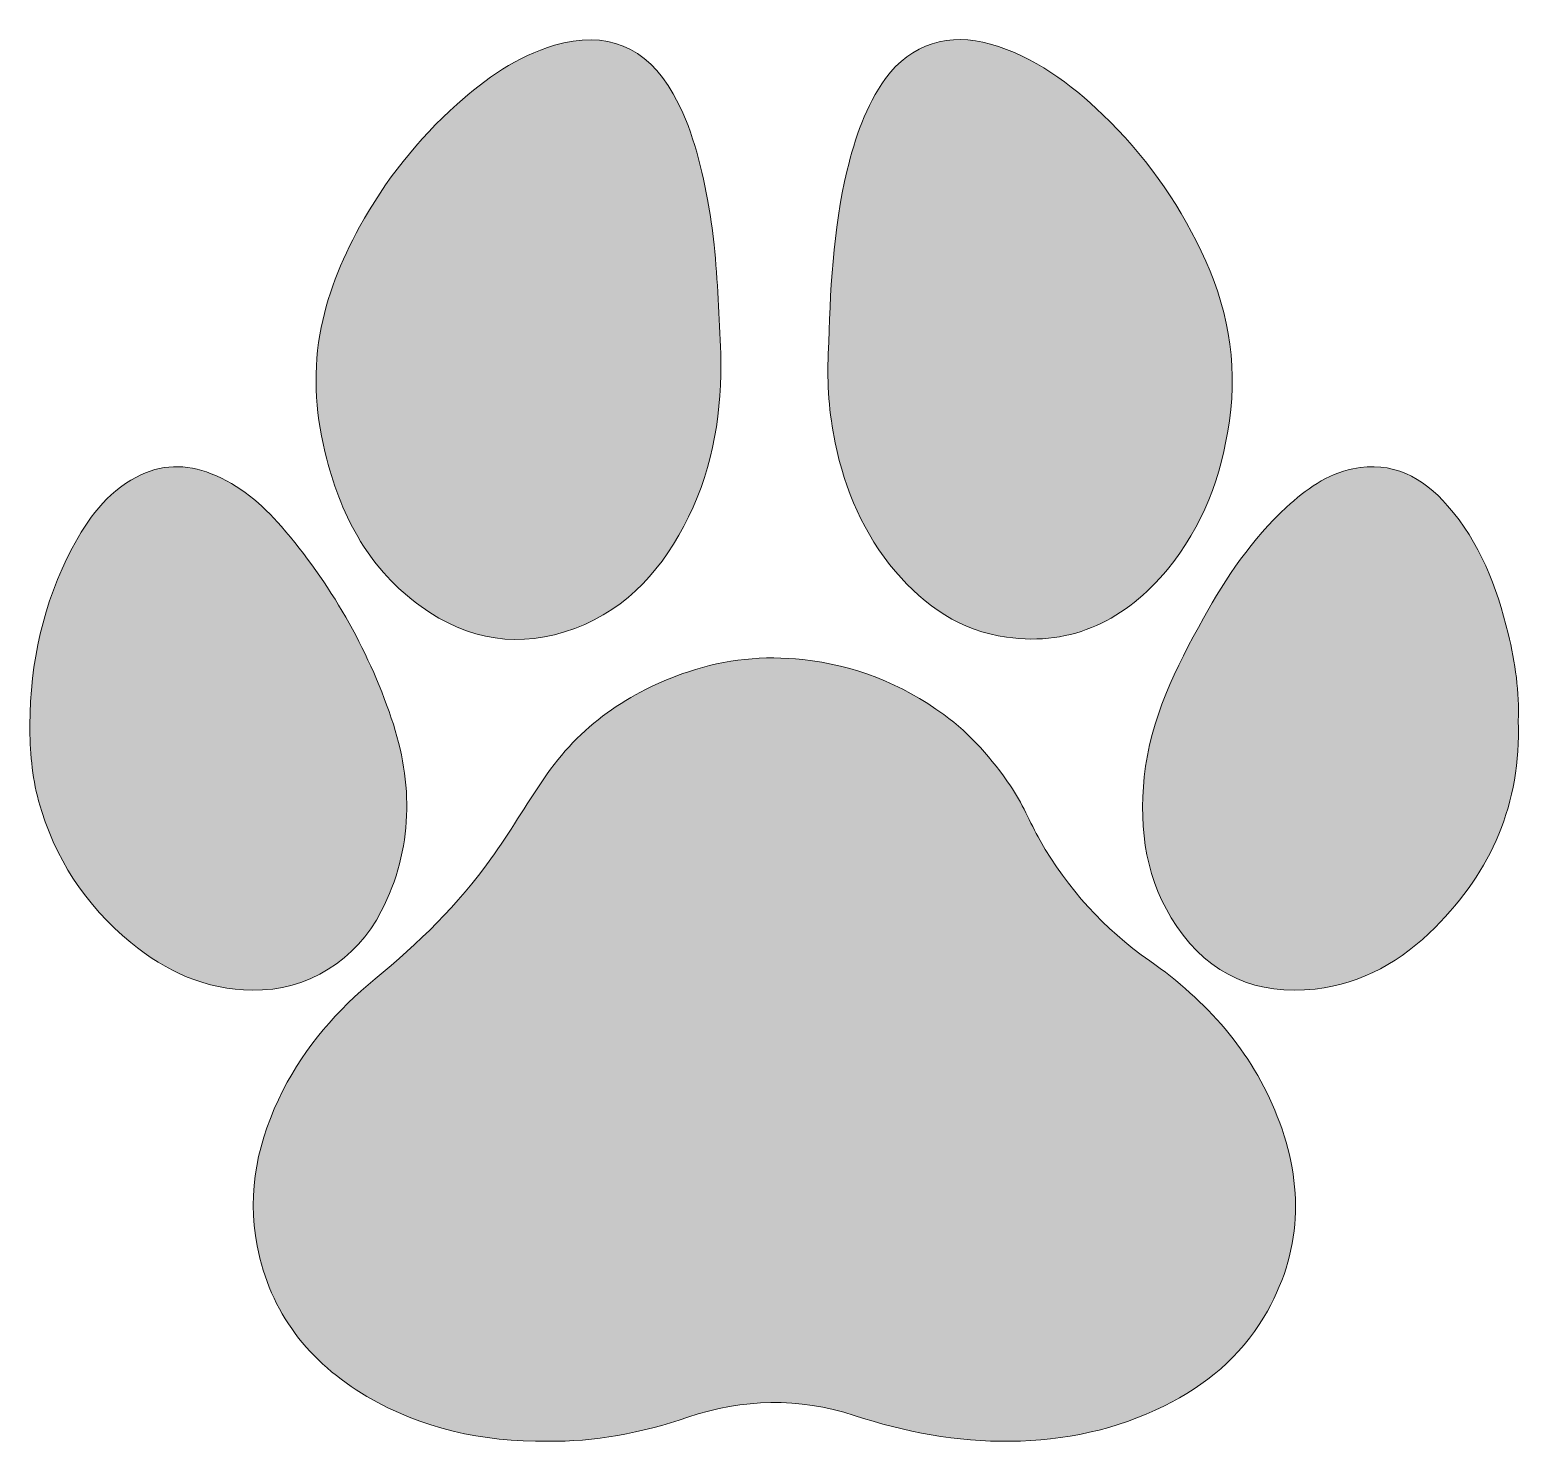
# Model space of a CAD drawing. Header units: inches. Extents: x 433 to 1198, y -884 to -159.
import ezdxf

# ---------------------------------------------------------------- set-up
doc = ezdxf.new("R2010")
doc.units = ezdxf.units.IN
doc.header["$MEASUREMENT"] = 0
doc.layers.add('Layer 1', color=7, linetype='Continuous')

msp = doc.modelspace()

# ---------------------------------------------------------------- hatches: boundary and pattern name
at = {"layer": 'Layer 1', "true_color": 0xffffff}
h = msp.add_hatch(color=7, dxfattribs=at)
h.dxf.hatch_style = 2
edge = h.paths.add_edge_path()
edge.add_spline(control_points=[(698.71, -883.07), (664.71, -883.53), (634.01, -876.7), (605.9, -860.17), (576.02, -842.59), (556.17, -817.18), (549.5, -782.79), (544.06, -754.79), (549.95, -728.26), (562.77, -703.1), (574.29, -680.5), (590.58, -661.82), (610.09, -645.8), (632.3, -627.57), (652.77, -607.59), (669.51, -584.16), (679.05, -570.81), (687.47, -556.67), (696.63, -543.06), (714.86, -515.97), (740.28, -498.44), (770.91, -488.12), (789.97, -481.7), (809.68, -479.73), (829.55, -481.87), (856.15, -484.74), (880.17, -494.3), (902.03, -510.17), (915.94, -520.28), (926.68, -532.92), (936.2, -546.68), (942.21, -555.37), (946.13, -565.47), (951.39, -574.71), (965.5, -599.51), (984.26, -620.05), (1007.67, -636.52), (1036.84, -657.03), (1060.02, -682.73), (1073.2, -716.37), (1087.06, -751.71), (1086.09, -786.32), (1066.3, -819.42), (1054.08, -839.86), (1036.39, -854.46), (1015.25, -864.98), (990.39, -877.35), (964, -882.81), (936.25, -883.17), (908.6, -883.53), (882.05, -878.43), (855.93, -869.89), (827.45, -860.57), (798.98, -861.29), (770.64, -870.84), (746.82, -878.86), (722.43, -883.63), (698.71, -883.07)], knot_values=[0, 0, 0, 0, 1, 1, 1, 2, 2, 2, 3, 3, 3, 4, 4, 4, 5, 5, 5, 6, 6, 6, 7, 7, 7, 8, 8, 8, 9, 9, 9, 10, 10, 10, 11, 11, 11, 12, 12, 12, 13, 13, 13, 14, 14, 14, 15, 15, 15, 16, 16, 16, 17, 17, 17, 18, 18, 18, 19, 19, 19, 19], degree=3, periodic=1)
edge = h.paths.add_edge_path()
edge.add_spline(control_points=[(784.04, -268.97), (783.19, -261.21), (782.22, -253.43), (780.74, -245.76), (777.1, -226.96), (772.65, -208.42), (763.09, -191.47), (749.42, -167.25), (728.64, -158.62), (702.1, -166.57), (682.85, -172.33), (666.81, -183.59), (652.14, -196.78), (631.95, -214.92), (615.21, -235.95), (602.12, -259.79), (592.56, -277.21), (585.11, -295.45), (581.71, -315.14), (577.99, -336.65), (579.77, -357.95), (585.22, -378.94), (593.12, -409.4), (607.6, -435.95), (633.65, -454.69), (657.83, -472.08), (684.45, -476.44), (712.61, -465.88), (740.36, -455.48), (758.29, -434.53), (770.96, -408.65), (783.91, -382.22), (788.25, -353.99), (787.45, -324.78), (786.56, -306.17), (786.07, -287.52), (784.04, -268.97)], knot_values=[0, 0, 0, 0, 1, 1, 1, 2, 2, 2, 3, 3, 3, 4, 4, 4, 5, 5, 5, 6, 6, 6, 7, 7, 7, 8, 8, 8, 9, 9, 9, 10, 10, 10, 11, 11, 11, 12, 12, 12, 12], degree=3, periodic=1)
edge = h.paths.add_edge_path()
edge.add_spline(control_points=[(846.24, -370.57), (851.31, -394.99), (860.83, -417.48), (877.17, -436.69), (892.31, -454.49), (910.79, -467.13), (934.25, -470.41), (968.42, -475.19), (995.47, -461.21), (1016.76, -435.63), (1035.06, -413.64), (1044.52, -387.67), (1048.59, -359.33), (1053.01, -328.55), (1047.38, -299.83), (1034.15, -272.16), (1021.54, -245.75), (1004.66, -222.44), (983.6, -202.18), (966.9, -186.11), (948.59, -172.48), (925.89, -165.93), (905.36, -160.01), (884.93, -165.57), (872.06, -183.67), (861.9, -197.95), (856.39, -214), (852.39, -230.69), (844.96, -261.63), (843.71, -293.25), (842.71, -324.87), (841.97, -340.26), (843.12, -355.54), (846.24, -370.57)], knot_values=[0, 0, 0, 0, 1, 1, 1, 2, 2, 2, 3, 3, 3, 4, 4, 4, 5, 5, 5, 6, 6, 6, 7, 7, 7, 8, 8, 8, 9, 9, 9, 10, 10, 10, 11, 11, 11, 11], degree=3, periodic=1)
edge = h.paths.add_edge_path()
edge.add_spline(control_points=[(1191.7, -468.5), (1185.88, -444.5), (1177.14, -421.77), (1160.63, -402.9), (1147.83, -388.27), (1132.16, -379.75), (1112.04, -383.95), (1098.62, -386.75), (1087.74, -394.55), (1077.89, -403.68), (1060.25, -420.03), (1046.85, -439.66), (1035.29, -460.55), (1021.12, -486.19), (1008.02, -512.17), (1004.89, -542.1), (1002.02, -569.7), (1005.87, -595.66), (1021.57, -618.87), (1038.53, -643.97), (1062.99, -654.4), (1092.7, -651.02), (1116.88, -648.28), (1137.19, -636.41), (1154.16, -619.4), (1183, -590.51), (1198.37, -555.84), (1196.9, -513.35), (1197.5, -498.89), (1195.36, -483.59), (1191.7, -468.5)], knot_values=[0, 0, 0, 0, 1, 1, 1, 2, 2, 2, 3, 3, 3, 4, 4, 4, 5, 5, 5, 6, 6, 6, 7, 7, 7, 8, 8, 8, 9, 9, 9, 10, 10, 10, 10], degree=3, periodic=1)
edge = h.paths.add_edge_path()
edge.add_spline(control_points=[(613.24, -611.1), (629.7, -578.92), (629.76, -545.41), (618.39, -511.97), (606.03, -475.62), (587.09, -442.67), (561.93, -413.57), (551.97, -402.05), (540.41, -392.19), (525.97, -386.47), (512.95, -381.31), (500.13, -381.5), (487.51, -388.24), (472.11, -396.45), (462.39, -409.81), (454.57, -424.65), (439.64, -452.98), (433.02, -483.37), (432.88, -515.36), (432.82, -528.61), (433.85, -541.7), (437.36, -554.39), (445.43, -583.56), (461.2, -608), (484.66, -627.19), (502.75, -641.99), (523.15, -651.33), (547.01, -651.56), (575.45, -652.1), (600.47, -636.08), (613.24, -611.1)], knot_values=[0, 0, 0, 0, 1, 1, 1, 2, 2, 2, 3, 3, 3, 4, 4, 4, 5, 5, 5, 6, 6, 6, 7, 7, 7, 8, 8, 8, 9, 9, 9, 10, 10, 10, 10], degree=3, periodic=1)

# ---------------------------------------------------------------- linework, layer by layer
at = {"layer": 'Layer 1', "lineweight": 0}
for points, knots in [([(784.04, -268.97), (783.19, -261.21), (782.22, -253.43), (780.74, -245.76), (777.1, -226.96), (772.65, -208.42), (763.09, -191.47), (749.42, -167.25), (728.64, -158.62), (702.1, -166.57), (682.85, -172.33), (666.81, -183.59), (652.14, -196.78), (631.95, -214.92), (615.21, -235.95), (602.12, -259.79), (592.56, -277.21), (585.11, -295.45), (581.71, -315.14), (577.99, -336.65), (579.77, -357.95), (585.22, -378.94), (593.12, -409.4), (607.6, -435.95), (633.65, -454.69), (657.83, -472.08), (684.45, -476.44), (712.61, -465.88), (740.36, -455.48), (758.29, -434.53), (770.96, -408.65), (783.91, -382.22), (788.25, -353.99), (787.45, -324.78), (786.56, -306.17), (786.07, -287.52), (784.04, -268.97)], [0, 0, 0, 0, 1, 1, 1, 2, 2, 2, 3, 3, 3, 4, 4, 4, 5, 5, 5, 6, 6, 6, 7, 7, 7, 8, 8, 8, 9, 9, 9, 10, 10, 10, 11, 11, 11, 12, 12, 12, 12]), ([(846.24, -370.57), (851.31, -394.99), (860.83, -417.48), (877.17, -436.69), (892.31, -454.49), (910.79, -467.13), (934.25, -470.41), (968.42, -475.19), (995.47, -461.21), (1016.76, -435.63), (1035.06, -413.64), (1044.52, -387.67), (1048.59, -359.33), (1053.01, -328.55), (1047.38, -299.83), (1034.15, -272.16), (1021.54, -245.75), (1004.66, -222.44), (983.6, -202.18), (966.9, -186.11), (948.59, -172.48), (925.89, -165.93), (905.36, -160.01), (884.93, -165.57), (872.06, -183.67), (861.9, -197.95), (856.39, -214), (852.39, -230.69), (844.96, -261.63), (843.71, -293.25), (842.71, -324.87), (841.97, -340.26), (843.12, -355.54), (846.24, -370.57)], [0, 0, 0, 0, 1, 1, 1, 2, 2, 2, 3, 3, 3, 4, 4, 4, 5, 5, 5, 6, 6, 6, 7, 7, 7, 8, 8, 8, 9, 9, 9, 10, 10, 10, 11, 11, 11, 11]), ([(613.24, -611.1), (629.7, -578.92), (629.76, -545.41), (618.39, -511.97), (606.03, -475.62), (587.09, -442.67), (561.93, -413.57), (551.97, -402.05), (540.41, -392.19), (525.97, -386.47), (512.95, -381.31), (500.13, -381.5), (487.51, -388.24), (472.11, -396.45), (462.39, -409.81), (454.57, -424.65), (439.64, -452.98), (433.02, -483.37), (432.88, -515.36), (432.82, -528.61), (433.85, -541.7), (437.36, -554.39), (445.43, -583.56), (461.2, -608), (484.66, -627.19), (502.75, -641.99), (523.15, -651.33), (547.01, -651.56), (575.45, -652.1), (600.47, -636.08), (613.24, -611.1)], [0, 0, 0, 0, 1, 1, 1, 2, 2, 2, 3, 3, 3, 4, 4, 4, 5, 5, 5, 6, 6, 6, 7, 7, 7, 8, 8, 8, 9, 9, 9, 10, 10, 10, 10]), ([(1191.7, -468.5), (1185.88, -444.5), (1177.14, -421.77), (1160.63, -402.9), (1147.83, -388.27), (1132.16, -379.75), (1112.04, -383.95), (1098.62, -386.75), (1087.74, -394.55), (1077.89, -403.68), (1060.25, -420.03), (1046.85, -439.66), (1035.29, -460.55), (1021.12, -486.19), (1008.02, -512.17), (1004.89, -542.1), (1002.02, -569.7), (1005.87, -595.66), (1021.57, -618.87), (1038.53, -643.97), (1062.99, -654.4), (1092.7, -651.02), (1116.88, -648.28), (1137.19, -636.41), (1154.16, -619.4), (1183, -590.51), (1198.37, -555.84), (1196.9, -513.35), (1197.5, -498.89), (1195.36, -483.59), (1191.7, -468.5)], [0, 0, 0, 0, 1, 1, 1, 2, 2, 2, 3, 3, 3, 4, 4, 4, 5, 5, 5, 6, 6, 6, 7, 7, 7, 8, 8, 8, 9, 9, 9, 10, 10, 10, 10]), ([(698.71, -883.07), (664.71, -883.53), (634.01, -876.7), (605.9, -860.17), (576.02, -842.59), (556.17, -817.18), (549.5, -782.79), (544.06, -754.79), (549.95, -728.26), (562.77, -703.1), (574.29, -680.5), (590.58, -661.82), (610.09, -645.8), (632.3, -627.57), (652.77, -607.59), (669.51, -584.16), (679.05, -570.81), (687.47, -556.67), (696.63, -543.06), (714.86, -515.97), (740.28, -498.44), (770.91, -488.12), (789.97, -481.7), (809.68, -479.73), (829.55, -481.87), (856.15, -484.74), (880.17, -494.3), (902.03, -510.17), (915.94, -520.28), (926.68, -532.92), (936.2, -546.68), (942.21, -555.37), (946.13, -565.47), (951.39, -574.71), (965.5, -599.51), (984.26, -620.05), (1007.67, -636.52), (1036.84, -657.03), (1060.02, -682.73), (1073.2, -716.37), (1087.06, -751.71), (1086.09, -786.32), (1066.3, -819.42), (1054.08, -839.86), (1036.39, -854.46), (1015.25, -864.98), (990.39, -877.35), (964, -882.81), (936.25, -883.17), (908.6, -883.53), (882.05, -878.43), (855.93, -869.89), (827.45, -860.57), (798.98, -861.29), (770.64, -870.84), (746.82, -878.86), (722.43, -883.63), (698.71, -883.07)], [0, 0, 0, 0, 1, 1, 1, 2, 2, 2, 3, 3, 3, 4, 4, 4, 5, 5, 5, 6, 6, 6, 7, 7, 7, 8, 8, 8, 9, 9, 9, 10, 10, 10, 11, 11, 11, 12, 12, 12, 13, 13, 13, 14, 14, 14, 15, 15, 15, 16, 16, 16, 17, 17, 17, 18, 18, 18, 19, 19, 19, 19])]:
    msp.add_open_spline(points, degree=3, knots=knots, dxfattribs=at)

doc.saveas('drawing.dxf')
